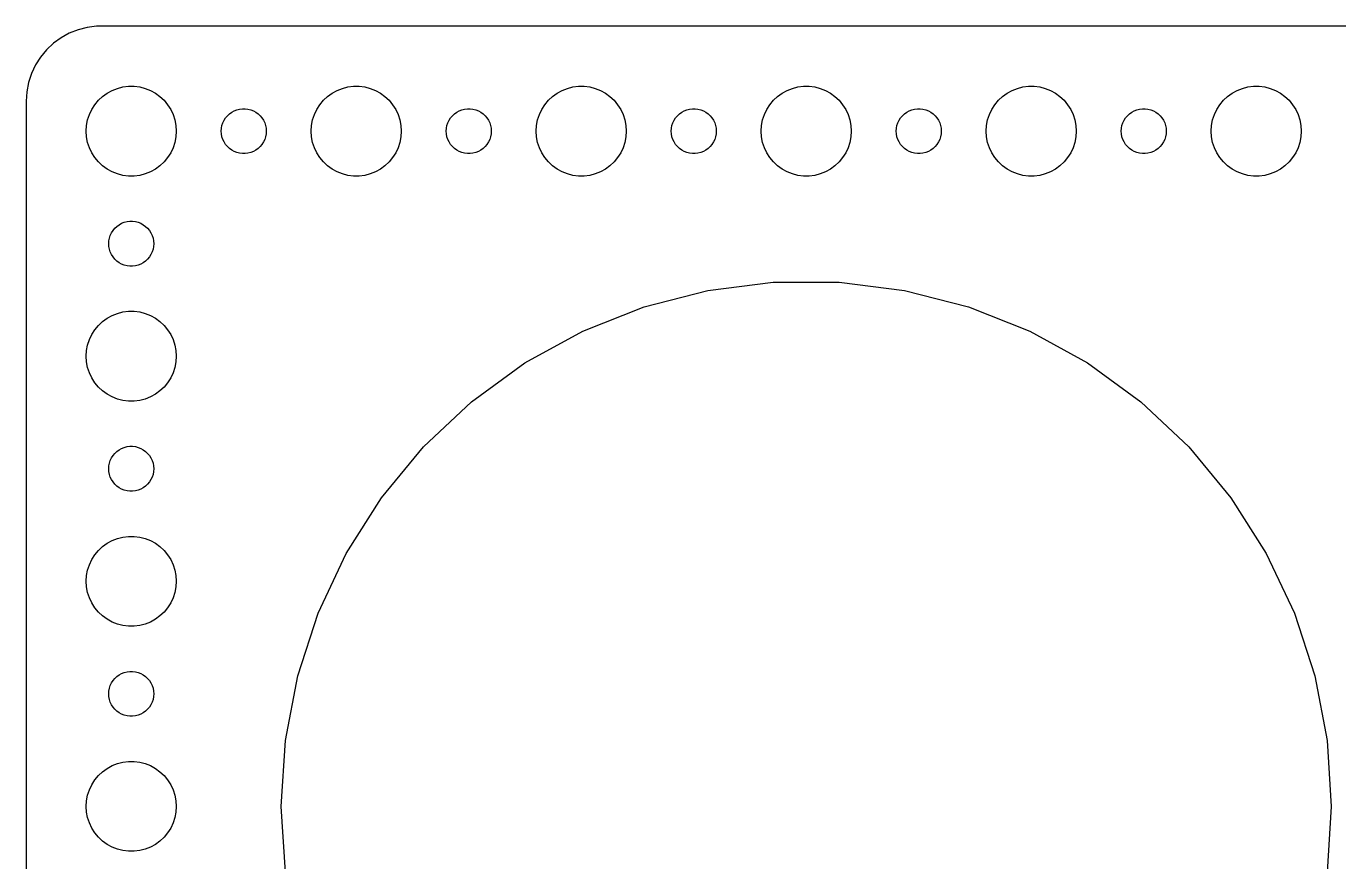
# Model space of a CAD drawing. Header units: metres. Extents: x -202 to 202, y 62 to 166.
# Drawn here: x -202 to -114.5, y 110.3 to 166 of the extents above; entities that cross this region are included whole.
import ezdxf

# ---------------------------------------------------------------- set-up
doc = ezdxf.new("R2010")
doc.units = ezdxf.units.M

msp = doc.modelspace()

# ---------------------------------------------------------------- linework, layer by layer
for p, q in [((-199.129, 165.524), (-199.679, 165.222)), ((-198.545, 165.755), (-199.129, 165.524)), ((-197.937, 165.911), (-198.545, 165.755)), ((-197.314, 165.99), (-197.937, 165.911)), ((197.314, 165.99), (-197.314, 165.99)), ((-200.187, 164.853), (-200.645, 164.423)), ((-199.679, 165.222), (-200.187, 164.853)), ((-201.045, 163.939), (-201.382, 163.409)), ((-200.645, 164.423), (-201.045, 163.939)), ((-201.649, 162.841), (-201.843, 162.243)), ((-201.382, 163.409), (-201.649, 162.841)), ((-201.843, 162.243), (-201.961, 161.627)), ((-195.927, 161.853), (-195.562, 161.947)), ((-195.562, 161.947), (-195.188, 161.994)), ((-195.188, 161.994), (-194.812, 161.994)), ((-194.812, 161.994), (-194.438, 161.947)), ((-194.438, 161.947), (-194.073, 161.853)), ((-180.927, 161.853), (-180.562, 161.947)), ((-180.562, 161.947), (-180.188, 161.994)), ((-180.188, 161.994), (-179.812, 161.994)), ((-179.812, 161.994), (-179.438, 161.947)), ((-179.438, 161.947), (-179.073, 161.853)), ((-165.927, 161.853), (-165.562, 161.947)), ((-165.562, 161.947), (-165.188, 161.994)), ((-165.188, 161.994), (-164.812, 161.994)), ((-164.812, 161.994), (-164.438, 161.947)), ((-164.438, 161.947), (-164.073, 161.853)), ((-150.927, 161.853), (-150.562, 161.947)), ((-150.562, 161.947), (-150.188, 161.994)), ((-150.188, 161.994), (-149.812, 161.994)), ((-149.812, 161.994), (-149.438, 161.947)), ((-149.438, 161.947), (-149.073, 161.853)), ((-135.927, 161.853), (-135.562, 161.947)), ((-135.562, 161.947), (-135.188, 161.994)), ((-135.188, 161.994), (-134.812, 161.994)), ((-134.812, 161.994), (-134.438, 161.947)), ((-134.438, 161.947), (-134.073, 161.853)), ((-120.927, 161.853), (-120.562, 161.947)), ((-120.562, 161.947), (-120.188, 161.994)), ((-120.188, 161.994), (-119.812, 161.994)), ((-119.812, 161.994), (-119.438, 161.947)), ((-119.438, 161.947), (-119.073, 161.853)), ((-201.961, 161.627), (-202, 161)), ((-202, 161), (-202, 67)), ((-197.427, 160.763), (-197.187, 161.054)), ((-197.187, 161.054), (-196.912, 161.312)), ((-196.912, 161.312), (-196.607, 161.533)), ((-196.607, 161.533), (-196.277, 161.714)), ((-196.277, 161.714), (-195.927, 161.853)), ((-194.073, 161.853), (-193.723, 161.714)), ((-193.723, 161.714), (-193.393, 161.533)), ((-193.393, 161.533), (-193.088, 161.312)), ((-193.088, 161.312), (-192.813, 161.054)), ((-192.813, 161.054), (-192.573, 160.763)), ((-182.427, 160.763), (-182.187, 161.054)), ((-182.187, 161.054), (-181.912, 161.312)), ((-181.912, 161.312), (-181.607, 161.533)), ((-181.607, 161.533), (-181.277, 161.714)), ((-181.277, 161.714), (-180.927, 161.853)), ((-179.073, 161.853), (-178.723, 161.714)), ((-178.723, 161.714), (-178.393, 161.533)), ((-178.393, 161.533), (-178.088, 161.312)), ((-178.088, 161.312), (-177.813, 161.054)), ((-177.813, 161.054), (-177.573, 160.763)), ((-167.427, 160.763), (-167.187, 161.054)), ((-167.187, 161.054), (-166.912, 161.312)), ((-166.912, 161.312), (-166.607, 161.533)), ((-166.607, 161.533), (-166.277, 161.714)), ((-166.277, 161.714), (-165.927, 161.853)), ((-164.073, 161.853), (-163.723, 161.714)), ((-163.723, 161.714), (-163.393, 161.533)), ((-163.393, 161.533), (-163.088, 161.312)), ((-163.088, 161.312), (-162.813, 161.054)), ((-162.813, 161.054), (-162.573, 160.763)), ((-152.427, 160.763), (-152.187, 161.054)), ((-152.187, 161.054), (-151.912, 161.312)), ((-151.912, 161.312), (-151.607, 161.533)), ((-151.607, 161.533), (-151.277, 161.714)), ((-151.277, 161.714), (-150.927, 161.853)), ((-149.073, 161.853), (-148.723, 161.714)), ((-148.723, 161.714), (-148.393, 161.533)), ((-148.393, 161.533), (-148.088, 161.312)), ((-148.088, 161.312), (-147.813, 161.054)), ((-147.813, 161.054), (-147.573, 160.763)), ((-137.427, 160.763), (-137.187, 161.054)), ((-137.187, 161.054), (-136.912, 161.312)), ((-136.912, 161.312), (-136.607, 161.533)), ((-136.607, 161.533), (-136.277, 161.714)), ((-136.277, 161.714), (-135.927, 161.853)), ((-134.073, 161.853), (-133.723, 161.714)), ((-133.723, 161.714), (-133.393, 161.533)), ((-133.393, 161.533), (-133.088, 161.312)), ((-133.088, 161.312), (-132.813, 161.054)), ((-132.813, 161.054), (-132.573, 160.763)), ((-122.427, 160.763), (-122.187, 161.054)), ((-122.187, 161.054), (-121.912, 161.312)), ((-121.912, 161.312), (-121.607, 161.533)), ((-121.607, 161.533), (-121.277, 161.714)), ((-121.277, 161.714), (-120.927, 161.853)), ((-119.073, 161.853), (-118.723, 161.714)), ((-118.723, 161.714), (-118.393, 161.533)), ((-118.393, 161.533), (-118.088, 161.312)), ((-118.088, 161.312), (-117.813, 161.054)), ((-117.813, 161.054), (-117.573, 160.763)), ((-197.789, 160.104), (-197.629, 160.445)), ((-197.629, 160.445), (-197.427, 160.763)), ((-192.573, 160.763), (-192.371, 160.445)), ((-192.371, 160.445), (-192.211, 160.104)), ((-188.593, 160.027), (-188.456, 160.156)), ((-188.456, 160.156), (-188.304, 160.266)), ((-188.304, 160.266), (-188.139, 160.357)), ((-188.139, 160.357), (-187.964, 160.427)), ((-187.964, 160.427), (-187.781, 160.473)), ((-187.781, 160.473), (-187.594, 160.497)), ((-187.594, 160.497), (-187.406, 160.497)), ((-187.406, 160.497), (-187.219, 160.473)), ((-187.219, 160.473), (-187.036, 160.427)), ((-187.036, 160.427), (-186.861, 160.357)), ((-186.861, 160.357), (-186.696, 160.266)), ((-186.696, 160.266), (-186.544, 160.156)), ((-186.544, 160.156), (-186.407, 160.027)), ((-182.789, 160.104), (-182.629, 160.445)), ((-182.629, 160.445), (-182.427, 160.763)), ((-177.573, 160.763), (-177.371, 160.445)), ((-177.371, 160.445), (-177.211, 160.104)), ((-173.593, 160.027), (-173.456, 160.156)), ((-173.456, 160.156), (-173.304, 160.266)), ((-173.304, 160.266), (-173.139, 160.357)), ((-173.139, 160.357), (-172.964, 160.427)), ((-172.964, 160.427), (-172.781, 160.473)), ((-172.781, 160.473), (-172.594, 160.497)), ((-172.594, 160.497), (-172.406, 160.497)), ((-172.406, 160.497), (-172.219, 160.473)), ((-172.219, 160.473), (-172.036, 160.427)), ((-172.036, 160.427), (-171.861, 160.357)), ((-171.861, 160.357), (-171.696, 160.266)), ((-171.696, 160.266), (-171.544, 160.156)), ((-171.544, 160.156), (-171.407, 160.027)), ((-167.789, 160.104), (-167.629, 160.445)), ((-167.629, 160.445), (-167.427, 160.763)), ((-162.573, 160.763), (-162.371, 160.445)), ((-162.371, 160.445), (-162.211, 160.104)), ((-158.593, 160.027), (-158.456, 160.156)), ((-158.456, 160.156), (-158.304, 160.266)), ((-158.304, 160.266), (-158.139, 160.357)), ((-158.139, 160.357), (-157.964, 160.427)), ((-157.964, 160.427), (-157.781, 160.473)), ((-157.781, 160.473), (-157.594, 160.497)), ((-157.594, 160.497), (-157.406, 160.497)), ((-157.406, 160.497), (-157.219, 160.473)), ((-157.219, 160.473), (-157.036, 160.427)), ((-157.036, 160.427), (-156.861, 160.357)), ((-156.861, 160.357), (-156.696, 160.266)), ((-156.696, 160.266), (-156.544, 160.156)), ((-156.544, 160.156), (-156.407, 160.027)), ((-152.789, 160.104), (-152.629, 160.445)), ((-152.629, 160.445), (-152.427, 160.763)), ((-147.573, 160.763), (-147.371, 160.445)), ((-147.371, 160.445), (-147.211, 160.104)), ((-143.593, 160.027), (-143.456, 160.156)), ((-143.456, 160.156), (-143.304, 160.266)), ((-143.304, 160.266), (-143.139, 160.357)), ((-143.139, 160.357), (-142.964, 160.427)), ((-142.964, 160.427), (-142.781, 160.473)), ((-142.781, 160.473), (-142.594, 160.497)), ((-142.594, 160.497), (-142.406, 160.497)), ((-142.406, 160.497), (-142.219, 160.473)), ((-142.219, 160.473), (-142.036, 160.427)), ((-142.036, 160.427), (-141.861, 160.357)), ((-141.861, 160.357), (-141.696, 160.266)), ((-141.696, 160.266), (-141.544, 160.156)), ((-141.544, 160.156), (-141.407, 160.027)), ((-137.789, 160.104), (-137.629, 160.445)), ((-137.629, 160.445), (-137.427, 160.763)), ((-132.573, 160.763), (-132.371, 160.445)), ((-132.371, 160.445), (-132.211, 160.104)), ((-128.593, 160.027), (-128.456, 160.156)), ((-128.456, 160.156), (-128.304, 160.266)), ((-128.304, 160.266), (-128.139, 160.357)), ((-128.139, 160.357), (-127.964, 160.427)), ((-127.964, 160.427), (-127.781, 160.473)), ((-127.781, 160.473), (-127.594, 160.497)), ((-127.594, 160.497), (-127.406, 160.497)), ((-127.406, 160.497), (-127.219, 160.473)), ((-127.219, 160.473), (-127.036, 160.427)), ((-127.036, 160.427), (-126.861, 160.357)), ((-126.861, 160.357), (-126.696, 160.266)), ((-126.696, 160.266), (-126.544, 160.156)), ((-126.544, 160.156), (-126.407, 160.027)), ((-122.789, 160.104), (-122.629, 160.445)), ((-122.629, 160.445), (-122.427, 160.763)), ((-117.573, 160.763), (-117.371, 160.445)), ((-117.371, 160.445), (-117.211, 160.104)), ((-198, 159), (-197.976, 159.376)), ((-197.976, 159.376), (-197.906, 159.746)), ((-197.906, 159.746), (-197.789, 160.104)), ((-192.211, 160.104), (-192.094, 159.746)), ((-192.094, 159.746), (-192.024, 159.376)), ((-192.024, 159.376), (-192, 159)), ((-188.988, 159.188), (-188.953, 159.373)), ((-188.953, 159.373), (-188.895, 159.552)), ((-188.895, 159.552), (-188.814, 159.723)), ((-188.814, 159.723), (-188.714, 159.882)), ((-188.714, 159.882), (-188.593, 160.027)), ((-186.407, 160.027), (-186.286, 159.882)), ((-186.286, 159.882), (-186.186, 159.723)), ((-186.186, 159.723), (-186.105, 159.552)), ((-186.105, 159.552), (-186.047, 159.373)), ((-186.047, 159.373), (-186.012, 159.188)), ((-183, 159), (-182.976, 159.376)), ((-182.976, 159.376), (-182.906, 159.746)), ((-182.906, 159.746), (-182.789, 160.104)), ((-177.211, 160.104), (-177.094, 159.746)), ((-177.094, 159.746), (-177.024, 159.376)), ((-177.024, 159.376), (-177, 159)), ((-173.988, 159.188), (-173.953, 159.373)), ((-173.953, 159.373), (-173.895, 159.552)), ((-173.895, 159.552), (-173.814, 159.723)), ((-173.814, 159.723), (-173.714, 159.882)), ((-173.714, 159.882), (-173.593, 160.027)), ((-171.407, 160.027), (-171.286, 159.882)), ((-171.286, 159.882), (-171.186, 159.723)), ((-171.186, 159.723), (-171.105, 159.552)), ((-171.105, 159.552), (-171.047, 159.373)), ((-171.047, 159.373), (-171.012, 159.188)), ((-168, 159), (-167.976, 159.376)), ((-167.976, 159.376), (-167.906, 159.746)), ((-167.906, 159.746), (-167.789, 160.104)), ((-162.211, 160.104), (-162.094, 159.746)), ((-162.094, 159.746), (-162.024, 159.376)), ((-162.024, 159.376), (-162, 159)), ((-158.988, 159.188), (-158.953, 159.373)), ((-158.953, 159.373), (-158.895, 159.552)), ((-158.895, 159.552), (-158.814, 159.723)), ((-158.814, 159.723), (-158.714, 159.882)), ((-158.714, 159.882), (-158.593, 160.027)), ((-156.407, 160.027), (-156.286, 159.882)), ((-156.286, 159.882), (-156.186, 159.723)), ((-156.186, 159.723), (-156.105, 159.552)), ((-156.105, 159.552), (-156.047, 159.373)), ((-156.047, 159.373), (-156.012, 159.188)), ((-153, 159), (-152.976, 159.376)), ((-152.976, 159.376), (-152.906, 159.746)), ((-152.906, 159.746), (-152.789, 160.104)), ((-147.211, 160.104), (-147.094, 159.746)), ((-147.094, 159.746), (-147.024, 159.376)), ((-147.024, 159.376), (-147, 159)), ((-143.988, 159.188), (-143.953, 159.373)), ((-143.953, 159.373), (-143.895, 159.552)), ((-143.895, 159.552), (-143.814, 159.723)), ((-143.814, 159.723), (-143.714, 159.882)), ((-143.714, 159.882), (-143.593, 160.027)), ((-141.407, 160.027), (-141.286, 159.882)), ((-141.286, 159.882), (-141.186, 159.723)), ((-141.186, 159.723), (-141.105, 159.552)), ((-141.105, 159.552), (-141.047, 159.373)), ((-141.047, 159.373), (-141.012, 159.188)), ((-138, 159), (-137.976, 159.376)), ((-137.976, 159.376), (-137.906, 159.746)), ((-137.906, 159.746), (-137.789, 160.104)), ((-132.211, 160.104), (-132.094, 159.746)), ((-132.094, 159.746), (-132.024, 159.376)), ((-132.024, 159.376), (-132, 159)), ((-128.988, 159.188), (-128.953, 159.373)), ((-128.953, 159.373), (-128.895, 159.552)), ((-128.895, 159.552), (-128.814, 159.723)), ((-128.814, 159.723), (-128.714, 159.882)), ((-128.714, 159.882), (-128.593, 160.027)), ((-126.407, 160.027), (-126.286, 159.882)), ((-126.286, 159.882), (-126.186, 159.723)), ((-126.186, 159.723), (-126.105, 159.552)), ((-126.105, 159.552), (-126.047, 159.373)), ((-126.047, 159.373), (-126.012, 159.188)), ((-123, 159), (-122.976, 159.376)), ((-122.976, 159.376), (-122.906, 159.746)), ((-122.906, 159.746), (-122.789, 160.104)), ((-117.211, 160.104), (-117.094, 159.746)), ((-117.094, 159.746), (-117.024, 159.376)), ((-117.024, 159.376), (-117, 159)), ((-197.976, 158.624), (-198, 159)), ((-197.906, 158.254), (-197.976, 158.624)), ((-192.024, 158.624), (-192.094, 158.254)), ((-192, 159), (-192.024, 158.624)), ((-189, 159), (-188.988, 159.188)), ((-188.988, 158.812), (-189, 159)), ((-188.953, 158.627), (-188.988, 158.812)), ((-188.895, 158.448), (-188.953, 158.627)), ((-188.814, 158.277), (-188.895, 158.448)), ((-186.105, 158.448), (-186.186, 158.277)), ((-186.047, 158.627), (-186.105, 158.448)), ((-186.012, 158.812), (-186.047, 158.627)), ((-186.012, 159.188), (-186, 159)), ((-186, 159), (-186.012, 158.812)), ((-182.976, 158.624), (-183, 159)), ((-182.906, 158.254), (-182.976, 158.624)), ((-177.024, 158.624), (-177.094, 158.254)), ((-177, 159), (-177.024, 158.624)), ((-174, 159), (-173.988, 159.188)), ((-173.988, 158.812), (-174, 159)), ((-173.953, 158.627), (-173.988, 158.812)), ((-173.895, 158.448), (-173.953, 158.627)), ((-173.814, 158.277), (-173.895, 158.448)), ((-171.105, 158.448), (-171.186, 158.277)), ((-171.047, 158.627), (-171.105, 158.448)), ((-171.012, 158.812), (-171.047, 158.627)), ((-171.012, 159.188), (-171, 159)), ((-171, 159), (-171.012, 158.812)), ((-167.976, 158.624), (-168, 159)), ((-167.906, 158.254), (-167.976, 158.624)), ((-162.024, 158.624), (-162.094, 158.254)), ((-162, 159), (-162.024, 158.624)), ((-159, 159), (-158.988, 159.188)), ((-158.988, 158.812), (-159, 159)), ((-158.953, 158.627), (-158.988, 158.812)), ((-158.895, 158.448), (-158.953, 158.627)), ((-158.814, 158.277), (-158.895, 158.448)), ((-156.105, 158.448), (-156.186, 158.277)), ((-156.047, 158.627), (-156.105, 158.448)), ((-156.012, 158.812), (-156.047, 158.627)), ((-156.012, 159.188), (-156, 159)), ((-156, 159), (-156.012, 158.812)), ((-152.976, 158.624), (-153, 159)), ((-152.906, 158.254), (-152.976, 158.624)), ((-147.024, 158.624), (-147.094, 158.254)), ((-147, 159), (-147.024, 158.624)), ((-144, 159), (-143.988, 159.188)), ((-143.988, 158.812), (-144, 159)), ((-143.953, 158.627), (-143.988, 158.812)), ((-143.895, 158.448), (-143.953, 158.627)), ((-143.814, 158.277), (-143.895, 158.448)), ((-141.105, 158.448), (-141.186, 158.277)), ((-141.047, 158.627), (-141.105, 158.448)), ((-141.012, 158.812), (-141.047, 158.627)), ((-141.012, 159.188), (-141, 159)), ((-141, 159), (-141.012, 158.812)), ((-137.976, 158.624), (-138, 159)), ((-137.906, 158.254), (-137.976, 158.624)), ((-132.024, 158.624), (-132.094, 158.254)), ((-132, 159), (-132.024, 158.624)), ((-129, 159), (-128.988, 159.188)), ((-128.988, 158.812), (-129, 159)), ((-128.953, 158.627), (-128.988, 158.812)), ((-128.895, 158.448), (-128.953, 158.627)), ((-128.814, 158.277), (-128.895, 158.448)), ((-126.105, 158.448), (-126.186, 158.277)), ((-126.047, 158.627), (-126.105, 158.448)), ((-126.012, 158.812), (-126.047, 158.627)), ((-126.012, 159.188), (-126, 159)), ((-126, 159), (-126.012, 158.812)), ((-122.976, 158.624), (-123, 159)), ((-122.906, 158.254), (-122.976, 158.624)), ((-117.024, 158.624), (-117.094, 158.254)), ((-117, 159), (-117.024, 158.624)), ((-197.789, 157.896), (-197.906, 158.254)), ((-197.629, 157.555), (-197.789, 157.896)), ((-197.427, 157.237), (-197.629, 157.555)), ((-192.371, 157.555), (-192.573, 157.237)), ((-192.211, 157.896), (-192.371, 157.555)), ((-192.094, 158.254), (-192.211, 157.896)), ((-188.714, 158.118), (-188.814, 158.277)), ((-188.593, 157.973), (-188.714, 158.118)), ((-188.456, 157.844), (-188.593, 157.973)), ((-188.304, 157.734), (-188.456, 157.844)), ((-188.139, 157.643), (-188.304, 157.734)), ((-187.964, 157.573), (-188.139, 157.643)), ((-187.781, 157.527), (-187.964, 157.573)), ((-187.594, 157.503), (-187.781, 157.527)), ((-187.406, 157.503), (-187.594, 157.503)), ((-187.219, 157.527), (-187.406, 157.503)), ((-187.036, 157.573), (-187.219, 157.527)), ((-186.861, 157.643), (-187.036, 157.573)), ((-186.696, 157.734), (-186.861, 157.643)), ((-186.544, 157.844), (-186.696, 157.734)), ((-186.407, 157.973), (-186.544, 157.844)), ((-186.286, 158.118), (-186.407, 157.973)), ((-186.186, 158.277), (-186.286, 158.118)), ((-182.789, 157.896), (-182.906, 158.254)), ((-182.629, 157.555), (-182.789, 157.896)), ((-182.427, 157.237), (-182.629, 157.555)), ((-177.371, 157.555), (-177.573, 157.237)), ((-177.211, 157.896), (-177.371, 157.555)), ((-177.094, 158.254), (-177.211, 157.896)), ((-173.714, 158.118), (-173.814, 158.277)), ((-173.593, 157.973), (-173.714, 158.118)), ((-173.456, 157.844), (-173.593, 157.973)), ((-173.304, 157.734), (-173.456, 157.844)), ((-173.139, 157.643), (-173.304, 157.734)), ((-172.964, 157.573), (-173.139, 157.643)), ((-172.781, 157.527), (-172.964, 157.573)), ((-172.594, 157.503), (-172.781, 157.527)), ((-172.406, 157.503), (-172.594, 157.503)), ((-172.219, 157.527), (-172.406, 157.503)), ((-172.036, 157.573), (-172.219, 157.527)), ((-171.861, 157.643), (-172.036, 157.573)), ((-171.696, 157.734), (-171.861, 157.643)), ((-171.544, 157.844), (-171.696, 157.734)), ((-171.407, 157.973), (-171.544, 157.844)), ((-171.286, 158.118), (-171.407, 157.973)), ((-171.186, 158.277), (-171.286, 158.118)), ((-167.789, 157.896), (-167.906, 158.254)), ((-167.629, 157.555), (-167.789, 157.896)), ((-167.427, 157.237), (-167.629, 157.555)), ((-162.371, 157.555), (-162.573, 157.237)), ((-162.211, 157.896), (-162.371, 157.555)), ((-162.094, 158.254), (-162.211, 157.896)), ((-158.714, 158.118), (-158.814, 158.277)), ((-158.593, 157.973), (-158.714, 158.118)), ((-158.456, 157.844), (-158.593, 157.973)), ((-158.304, 157.734), (-158.456, 157.844)), ((-158.139, 157.643), (-158.304, 157.734)), ((-157.964, 157.573), (-158.139, 157.643)), ((-157.781, 157.527), (-157.964, 157.573)), ((-157.594, 157.503), (-157.781, 157.527)), ((-157.406, 157.503), (-157.594, 157.503)), ((-157.219, 157.527), (-157.406, 157.503)), ((-157.036, 157.573), (-157.219, 157.527)), ((-156.861, 157.643), (-157.036, 157.573)), ((-156.696, 157.734), (-156.861, 157.643)), ((-156.544, 157.844), (-156.696, 157.734)), ((-156.407, 157.973), (-156.544, 157.844)), ((-156.286, 158.118), (-156.407, 157.973)), ((-156.186, 158.277), (-156.286, 158.118)), ((-152.789, 157.896), (-152.906, 158.254)), ((-152.629, 157.555), (-152.789, 157.896)), ((-152.427, 157.237), (-152.629, 157.555)), ((-147.371, 157.555), (-147.573, 157.237)), ((-147.211, 157.896), (-147.371, 157.555)), ((-147.094, 158.254), (-147.211, 157.896)), ((-143.714, 158.118), (-143.814, 158.277)), ((-143.593, 157.973), (-143.714, 158.118)), ((-143.456, 157.844), (-143.593, 157.973)), ((-143.304, 157.734), (-143.456, 157.844)), ((-143.139, 157.643), (-143.304, 157.734)), ((-142.964, 157.573), (-143.139, 157.643)), ((-142.781, 157.527), (-142.964, 157.573)), ((-142.594, 157.503), (-142.781, 157.527)), ((-142.406, 157.503), (-142.594, 157.503)), ((-142.219, 157.527), (-142.406, 157.503)), ((-142.036, 157.573), (-142.219, 157.527)), ((-141.861, 157.643), (-142.036, 157.573)), ((-141.696, 157.734), (-141.861, 157.643)), ((-141.544, 157.844), (-141.696, 157.734)), ((-141.407, 157.973), (-141.544, 157.844)), ((-141.286, 158.118), (-141.407, 157.973)), ((-141.186, 158.277), (-141.286, 158.118)), ((-137.789, 157.896), (-137.906, 158.254)), ((-137.629, 157.555), (-137.789, 157.896)), ((-137.427, 157.237), (-137.629, 157.555)), ((-132.371, 157.555), (-132.573, 157.237)), ((-132.211, 157.896), (-132.371, 157.555)), ((-132.094, 158.254), (-132.211, 157.896)), ((-128.714, 158.118), (-128.814, 158.277)), ((-128.593, 157.973), (-128.714, 158.118)), ((-128.456, 157.844), (-128.593, 157.973)), ((-128.304, 157.734), (-128.456, 157.844)), ((-128.139, 157.643), (-128.304, 157.734)), ((-127.964, 157.573), (-128.139, 157.643)), ((-127.781, 157.527), (-127.964, 157.573)), ((-127.594, 157.503), (-127.781, 157.527)), ((-127.406, 157.503), (-127.594, 157.503)), ((-127.219, 157.527), (-127.406, 157.503)), ((-127.036, 157.573), (-127.219, 157.527)), ((-126.861, 157.643), (-127.036, 157.573)), ((-126.696, 157.734), (-126.861, 157.643)), ((-126.544, 157.844), (-126.696, 157.734)), ((-126.407, 157.973), (-126.544, 157.844)), ((-126.286, 158.118), (-126.407, 157.973)), ((-126.186, 158.277), (-126.286, 158.118)), ((-122.789, 157.896), (-122.906, 158.254)), ((-122.629, 157.555), (-122.789, 157.896)), ((-122.427, 157.237), (-122.629, 157.555)), ((-117.371, 157.555), (-117.573, 157.237)), ((-117.211, 157.896), (-117.371, 157.555)), ((-117.094, 158.254), (-117.211, 157.896)), ((-197.187, 156.946), (-197.427, 157.237)), ((-196.912, 156.688), (-197.187, 156.946)), ((-196.607, 156.467), (-196.912, 156.688)), ((-193.088, 156.688), (-193.393, 156.467)), ((-192.813, 156.946), (-193.088, 156.688)), ((-192.573, 157.237), (-192.813, 156.946)), ((-182.187, 156.946), (-182.427, 157.237)), ((-181.912, 156.688), (-182.187, 156.946)), ((-181.607, 156.467), (-181.912, 156.688)), ((-178.088, 156.688), (-178.393, 156.467)), ((-177.813, 156.946), (-178.088, 156.688)), ((-177.573, 157.237), (-177.813, 156.946)), ((-167.187, 156.946), (-167.427, 157.237)), ((-166.912, 156.688), (-167.187, 156.946)), ((-166.607, 156.467), (-166.912, 156.688)), ((-163.088, 156.688), (-163.393, 156.467)), ((-162.813, 156.946), (-163.088, 156.688)), ((-162.573, 157.237), (-162.813, 156.946)), ((-152.187, 156.946), (-152.427, 157.237)), ((-151.912, 156.688), (-152.187, 156.946)), ((-151.607, 156.467), (-151.912, 156.688)), ((-148.088, 156.688), (-148.393, 156.467)), ((-147.813, 156.946), (-148.088, 156.688)), ((-147.573, 157.237), (-147.813, 156.946)), ((-137.187, 156.946), (-137.427, 157.237)), ((-136.912, 156.688), (-137.187, 156.946)), ((-136.607, 156.467), (-136.912, 156.688)), ((-133.088, 156.688), (-133.393, 156.467)), ((-132.813, 156.946), (-133.088, 156.688)), ((-132.573, 157.237), (-132.813, 156.946)), ((-122.187, 156.946), (-122.427, 157.237)), ((-121.912, 156.688), (-122.187, 156.946)), ((-121.607, 156.467), (-121.912, 156.688)), ((-118.088, 156.688), (-118.393, 156.467)), ((-117.813, 156.946), (-118.088, 156.688)), ((-117.573, 157.237), (-117.813, 156.946)), ((-196.277, 156.286), (-196.607, 156.467)), ((-195.927, 156.147), (-196.277, 156.286)), ((-195.562, 156.053), (-195.927, 156.147)), ((-195.188, 156.006), (-195.562, 156.053)), ((-194.812, 156.006), (-195.188, 156.006)), ((-194.438, 156.053), (-194.812, 156.006)), ((-194.073, 156.147), (-194.438, 156.053)), ((-193.723, 156.286), (-194.073, 156.147)), ((-193.393, 156.467), (-193.723, 156.286)), ((-181.277, 156.286), (-181.607, 156.467)), ((-180.927, 156.147), (-181.277, 156.286)), ((-180.562, 156.053), (-180.927, 156.147)), ((-180.188, 156.006), (-180.562, 156.053)), ((-179.812, 156.006), (-180.188, 156.006)), ((-179.438, 156.053), (-179.812, 156.006)), ((-179.073, 156.147), (-179.438, 156.053)), ((-178.723, 156.286), (-179.073, 156.147)), ((-178.393, 156.467), (-178.723, 156.286)), ((-166.277, 156.286), (-166.607, 156.467)), ((-165.927, 156.147), (-166.277, 156.286)), ((-165.562, 156.053), (-165.927, 156.147)), ((-165.188, 156.006), (-165.562, 156.053)), ((-164.812, 156.006), (-165.188, 156.006)), ((-164.438, 156.053), (-164.812, 156.006)), ((-164.073, 156.147), (-164.438, 156.053)), ((-163.723, 156.286), (-164.073, 156.147)), ((-163.393, 156.467), (-163.723, 156.286)), ((-151.277, 156.286), (-151.607, 156.467)), ((-150.927, 156.147), (-151.277, 156.286)), ((-150.562, 156.053), (-150.927, 156.147)), ((-150.188, 156.006), (-150.562, 156.053)), ((-149.812, 156.006), (-150.188, 156.006)), ((-149.438, 156.053), (-149.812, 156.006)), ((-149.073, 156.147), (-149.438, 156.053)), ((-148.723, 156.286), (-149.073, 156.147)), ((-148.393, 156.467), (-148.723, 156.286)), ((-136.277, 156.286), (-136.607, 156.467)), ((-135.927, 156.147), (-136.277, 156.286)), ((-135.562, 156.053), (-135.927, 156.147)), ((-135.188, 156.006), (-135.562, 156.053)), ((-134.812, 156.006), (-135.188, 156.006)), ((-134.438, 156.053), (-134.812, 156.006)), ((-134.073, 156.147), (-134.438, 156.053)), ((-133.723, 156.286), (-134.073, 156.147)), ((-133.393, 156.467), (-133.723, 156.286)), ((-121.277, 156.286), (-121.607, 156.467)), ((-120.927, 156.147), (-121.277, 156.286)), ((-120.562, 156.053), (-120.927, 156.147)), ((-120.188, 156.006), (-120.562, 156.053)), ((-119.812, 156.006), (-120.188, 156.006)), ((-119.438, 156.053), (-119.812, 156.006)), ((-119.073, 156.147), (-119.438, 156.053)), ((-118.723, 156.286), (-119.073, 156.147)), ((-118.393, 156.467), (-118.723, 156.286)), ((-196.314, 152.223), (-196.214, 152.382)), ((-196.214, 152.382), (-196.093, 152.527)), ((-196.093, 152.527), (-195.956, 152.656)), ((-195.956, 152.656), (-195.804, 152.766)), ((-195.804, 152.766), (-195.639, 152.857)), ((-195.639, 152.857), (-195.464, 152.927)), ((-195.464, 152.927), (-195.281, 152.973)), ((-195.281, 152.973), (-195.094, 152.997)), ((-195.094, 152.997), (-194.906, 152.997)), ((-194.906, 152.997), (-194.719, 152.973)), ((-194.719, 152.973), (-194.536, 152.927)), ((-194.536, 152.927), (-194.361, 152.857)), ((-194.361, 152.857), (-194.196, 152.766)), ((-194.196, 152.766), (-194.044, 152.656)), ((-194.044, 152.656), (-193.907, 152.527)), ((-193.907, 152.527), (-193.786, 152.382)), ((-193.786, 152.382), (-193.686, 152.223)), ((-196.5, 151.5), (-196.488, 151.688)), ((-196.488, 151.312), (-196.5, 151.5)), ((-196.488, 151.688), (-196.453, 151.873)), ((-196.453, 151.873), (-196.395, 152.052)), ((-196.395, 152.052), (-196.314, 152.223)), ((-193.686, 152.223), (-193.605, 152.052)), ((-193.605, 152.052), (-193.547, 151.873)), ((-193.547, 151.873), (-193.512, 151.688)), ((-193.512, 151.688), (-193.5, 151.5)), ((-193.5, 151.5), (-193.512, 151.312)), ((-196.453, 151.127), (-196.488, 151.312)), ((-196.395, 150.948), (-196.453, 151.127)), ((-196.314, 150.777), (-196.395, 150.948)), ((-196.214, 150.618), (-196.314, 150.777)), ((-196.093, 150.473), (-196.214, 150.618)), ((-193.786, 150.618), (-193.907, 150.473)), ((-193.686, 150.777), (-193.786, 150.618)), ((-193.605, 150.948), (-193.686, 150.777)), ((-193.547, 151.127), (-193.605, 150.948)), ((-193.512, 151.312), (-193.547, 151.127)), ((-195.956, 150.344), (-196.093, 150.473)), ((-195.804, 150.234), (-195.956, 150.344)), ((-195.639, 150.143), (-195.804, 150.234)), ((-195.464, 150.073), (-195.639, 150.143)), ((-195.281, 150.027), (-195.464, 150.073)), ((-195.094, 150.003), (-195.281, 150.027)), ((-194.906, 150.003), (-195.094, 150.003)), ((-194.719, 150.027), (-194.906, 150.003)), ((-194.536, 150.073), (-194.719, 150.027)), ((-194.361, 150.143), (-194.536, 150.073)), ((-194.196, 150.234), (-194.361, 150.143)), ((-194.044, 150.344), (-194.196, 150.234)), ((-193.907, 150.473), (-194.044, 150.344)), ((-156.558, 148.38), (-152.198, 148.931)), ((-152.198, 148.931), (-147.802, 148.931)), ((-147.802, 148.931), (-143.442, 148.38)), ((-160.816, 147.287), (-156.558, 148.38)), ((-143.442, 148.38), (-139.184, 147.287)), ((-164.902, 145.669), (-160.816, 147.287)), ((-139.184, 147.287), (-135.098, 145.669)), ((-197.187, 146.054), (-196.912, 146.312)), ((-196.912, 146.312), (-196.607, 146.533)), ((-196.607, 146.533), (-196.277, 146.714)), ((-196.277, 146.714), (-195.927, 146.853)), ((-195.927, 146.853), (-195.562, 146.947)), ((-195.562, 146.947), (-195.188, 146.994)), ((-195.188, 146.994), (-194.812, 146.994)), ((-194.812, 146.994), (-194.438, 146.947)), ((-194.438, 146.947), (-194.073, 146.853)), ((-194.073, 146.853), (-193.723, 146.714)), ((-193.723, 146.714), (-193.393, 146.533)), ((-193.393, 146.533), (-193.088, 146.312)), ((-193.088, 146.312), (-192.813, 146.054)), ((-197.789, 145.104), (-197.629, 145.445)), ((-197.629, 145.445), (-197.427, 145.763)), ((-197.427, 145.763), (-197.187, 146.054)), ((-192.813, 146.054), (-192.573, 145.763)), ((-192.573, 145.763), (-192.371, 145.445)), ((-192.371, 145.445), (-192.211, 145.104)), ((-168.754, 143.551), (-164.902, 145.669)), ((-135.098, 145.669), (-131.246, 143.551)), ((-198, 144), (-197.976, 144.376)), ((-197.976, 144.376), (-197.906, 144.746)), ((-197.906, 144.746), (-197.789, 145.104)), ((-192.211, 145.104), (-192.094, 144.746)), ((-192.094, 144.746), (-192.024, 144.376)), ((-192.024, 144.376), (-192, 144)), ((-197.976, 143.624), (-198, 144)), ((-197.906, 143.254), (-197.976, 143.624)), ((-192.024, 143.624), (-192.094, 143.254)), ((-192, 144), (-192.024, 143.624)), ((-172.31, 140.968), (-168.754, 143.551)), ((-131.246, 143.551), (-127.69, 140.968)), ((-197.789, 142.896), (-197.906, 143.254)), ((-197.629, 142.555), (-197.789, 142.896)), ((-192.211, 142.896), (-192.371, 142.555)), ((-192.094, 143.254), (-192.211, 142.896)), ((-197.427, 142.237), (-197.629, 142.555)), ((-197.187, 141.946), (-197.427, 142.237)), ((-196.912, 141.688), (-197.187, 141.946)), ((-192.813, 141.946), (-193.088, 141.688)), ((-192.573, 142.237), (-192.813, 141.946)), ((-192.371, 142.555), (-192.573, 142.237)), ((-196.607, 141.467), (-196.912, 141.688)), ((-196.277, 141.286), (-196.607, 141.467)), ((-195.927, 141.147), (-196.277, 141.286)), ((-195.562, 141.053), (-195.927, 141.147)), ((-195.188, 141.006), (-195.562, 141.053)), ((-194.812, 141.006), (-195.188, 141.006)), ((-194.438, 141.053), (-194.812, 141.006)), ((-194.073, 141.147), (-194.438, 141.053)), ((-193.723, 141.286), (-194.073, 141.147)), ((-193.393, 141.467), (-193.723, 141.286)), ((-193.088, 141.688), (-193.393, 141.467)), ((-175.514, 137.959), (-172.31, 140.968)), ((-127.69, 140.968), (-124.486, 137.959)), ((-196.314, 137.223), (-196.214, 137.382)), ((-196.214, 137.382), (-196.093, 137.527)), ((-196.093, 137.527), (-195.956, 137.656)), ((-195.956, 137.656), (-195.804, 137.766)), ((-195.804, 137.766), (-195.639, 137.857)), ((-195.639, 137.857), (-195.464, 137.927)), ((-195.464, 137.927), (-195.281, 137.973)), ((-195.281, 137.973), (-195.094, 137.997)), ((-195.094, 137.997), (-194.906, 137.997)), ((-194.906, 137.997), (-194.719, 137.973)), ((-194.719, 137.973), (-194.536, 137.927)), ((-194.536, 137.927), (-194.361, 137.857)), ((-194.361, 137.857), (-194.196, 137.766)), ((-194.196, 137.766), (-194.044, 137.656)), ((-194.044, 137.656), (-193.907, 137.527)), ((-193.907, 137.527), (-193.786, 137.382)), ((-193.786, 137.382), (-193.686, 137.223)), ((-178.316, 134.572), (-175.514, 137.959)), ((-124.486, 137.959), (-121.684, 134.572)), ((-196.5, 136.5), (-196.488, 136.688)), ((-196.488, 136.312), (-196.5, 136.5)), ((-196.488, 136.688), (-196.453, 136.873)), ((-196.453, 136.873), (-196.395, 137.052)), ((-196.395, 137.052), (-196.314, 137.223)), ((-193.686, 137.223), (-193.605, 137.052)), ((-193.605, 137.052), (-193.547, 136.873)), ((-193.547, 136.873), (-193.512, 136.688)), ((-193.512, 136.688), (-193.5, 136.5)), ((-193.5, 136.5), (-193.512, 136.312)), ((-196.453, 136.127), (-196.488, 136.312)), ((-196.395, 135.948), (-196.453, 136.127)), ((-196.314, 135.777), (-196.395, 135.948)), ((-196.214, 135.618), (-196.314, 135.777)), ((-193.686, 135.777), (-193.786, 135.618)), ((-193.605, 135.948), (-193.686, 135.777)), ((-193.547, 136.127), (-193.605, 135.948)), ((-193.512, 136.312), (-193.547, 136.127)), ((-196.093, 135.473), (-196.214, 135.618)), ((-195.956, 135.344), (-196.093, 135.473)), ((-195.804, 135.234), (-195.956, 135.344)), ((-195.639, 135.143), (-195.804, 135.234)), ((-195.464, 135.073), (-195.639, 135.143)), ((-195.281, 135.027), (-195.464, 135.073)), ((-195.094, 135.003), (-195.281, 135.027)), ((-194.906, 135.003), (-195.094, 135.003)), ((-194.719, 135.027), (-194.906, 135.003)), ((-194.536, 135.073), (-194.719, 135.027)), ((-194.361, 135.143), (-194.536, 135.073)), ((-194.196, 135.234), (-194.361, 135.143)), ((-194.044, 135.344), (-194.196, 135.234)), ((-193.907, 135.473), (-194.044, 135.344)), ((-193.786, 135.618), (-193.907, 135.473)), ((-180.671, 130.861), (-178.316, 134.572)), ((-121.684, 134.572), (-119.329, 130.861)), ((-197.187, 131.054), (-196.912, 131.312)), ((-196.912, 131.312), (-196.607, 131.533)), ((-196.607, 131.533), (-196.277, 131.714)), ((-196.277, 131.714), (-195.927, 131.853)), ((-195.927, 131.853), (-195.562, 131.947)), ((-195.562, 131.947), (-195.188, 131.994)), ((-195.188, 131.994), (-194.812, 131.994)), ((-194.812, 131.994), (-194.438, 131.947)), ((-194.438, 131.947), (-194.073, 131.853)), ((-194.073, 131.853), (-193.723, 131.714)), ((-193.723, 131.714), (-193.393, 131.533)), ((-193.393, 131.533), (-193.088, 131.312)), ((-193.088, 131.312), (-192.813, 131.054)), ((-197.789, 130.104), (-197.629, 130.445)), ((-197.629, 130.445), (-197.427, 130.763)), ((-197.427, 130.763), (-197.187, 131.054)), ((-192.813, 131.054), (-192.573, 130.763)), ((-192.573, 130.763), (-192.371, 130.445)), ((-192.371, 130.445), (-192.211, 130.104)), ((-182.542, 126.884), (-180.671, 130.861)), ((-119.329, 130.861), (-117.458, 126.884)), ((-197.976, 129.376), (-197.906, 129.746)), ((-197.906, 129.746), (-197.789, 130.104)), ((-192.211, 130.104), (-192.094, 129.746)), ((-192.094, 129.746), (-192.024, 129.376)), ((-198, 129), (-197.976, 129.376)), ((-197.976, 128.624), (-198, 129)), ((-192.024, 129.376), (-192, 129)), ((-192, 129), (-192.024, 128.624)), ((-197.906, 128.254), (-197.976, 128.624)), ((-197.789, 127.896), (-197.906, 128.254)), ((-197.629, 127.555), (-197.789, 127.896)), ((-192.211, 127.896), (-192.371, 127.555)), ((-192.094, 128.254), (-192.211, 127.896)), ((-192.024, 128.624), (-192.094, 128.254)), ((-197.427, 127.237), (-197.629, 127.555)), ((-197.187, 126.946), (-197.427, 127.237)), ((-196.912, 126.688), (-197.187, 126.946)), ((-192.813, 126.946), (-193.088, 126.688)), ((-192.573, 127.237), (-192.813, 126.946)), ((-192.371, 127.555), (-192.573, 127.237)), ((-183.9, 122.704), (-182.542, 126.884)), ((-117.458, 126.884), (-116.1, 122.704)), ((-196.607, 126.467), (-196.912, 126.688)), ((-196.277, 126.286), (-196.607, 126.467)), ((-195.927, 126.147), (-196.277, 126.286)), ((-195.562, 126.053), (-195.927, 126.147)), ((-195.188, 126.006), (-195.562, 126.053)), ((-194.812, 126.006), (-195.188, 126.006)), ((-194.438, 126.053), (-194.812, 126.006)), ((-194.073, 126.147), (-194.438, 126.053)), ((-193.723, 126.286), (-194.073, 126.147)), ((-193.393, 126.467), (-193.723, 126.286)), ((-193.088, 126.688), (-193.393, 126.467)), ((-196.214, 122.382), (-196.093, 122.527)), ((-196.093, 122.527), (-195.956, 122.656)), ((-195.956, 122.656), (-195.804, 122.766)), ((-195.804, 122.766), (-195.639, 122.857)), ((-195.639, 122.857), (-195.464, 122.927)), ((-195.464, 122.927), (-195.281, 122.973)), ((-195.281, 122.973), (-195.094, 122.997)), ((-195.094, 122.997), (-194.906, 122.997)), ((-194.906, 122.997), (-194.719, 122.973)), ((-194.719, 122.973), (-194.536, 122.927)), ((-194.536, 122.927), (-194.361, 122.857)), ((-194.361, 122.857), (-194.196, 122.766)), ((-194.196, 122.766), (-194.044, 122.656)), ((-194.044, 122.656), (-193.907, 122.527)), ((-193.907, 122.527), (-193.786, 122.382)), ((-184.724, 118.387), (-183.9, 122.704)), ((-116.1, 122.704), (-115.276, 118.387)), ((-196.5, 121.5), (-196.488, 121.688)), ((-196.488, 121.688), (-196.453, 121.873)), ((-196.453, 121.873), (-196.395, 122.052)), ((-196.395, 122.052), (-196.314, 122.223)), ((-196.314, 122.223), (-196.214, 122.382)), ((-193.786, 122.382), (-193.686, 122.223)), ((-193.686, 122.223), (-193.605, 122.052)), ((-193.605, 122.052), (-193.547, 121.873)), ((-193.547, 121.873), (-193.512, 121.688)), ((-193.512, 121.688), (-193.5, 121.5)), ((-196.488, 121.312), (-196.5, 121.5)), ((-196.453, 121.127), (-196.488, 121.312)), ((-196.395, 120.948), (-196.453, 121.127)), ((-196.314, 120.777), (-196.395, 120.948)), ((-196.214, 120.618), (-196.314, 120.777)), ((-193.686, 120.777), (-193.786, 120.618)), ((-193.605, 120.948), (-193.686, 120.777)), ((-193.547, 121.127), (-193.605, 120.948)), ((-193.512, 121.312), (-193.547, 121.127)), ((-193.5, 121.5), (-193.512, 121.312)), ((-196.093, 120.473), (-196.214, 120.618)), ((-195.956, 120.344), (-196.093, 120.473)), ((-195.804, 120.234), (-195.956, 120.344)), ((-195.639, 120.143), (-195.804, 120.234)), ((-195.464, 120.073), (-195.639, 120.143)), ((-195.281, 120.027), (-195.464, 120.073)), ((-195.094, 120.003), (-195.281, 120.027)), ((-194.906, 120.003), (-195.094, 120.003)), ((-194.719, 120.027), (-194.906, 120.003)), ((-194.536, 120.073), (-194.719, 120.027)), ((-194.361, 120.143), (-194.536, 120.073)), ((-194.196, 120.234), (-194.361, 120.143)), ((-194.044, 120.344), (-194.196, 120.234)), ((-193.907, 120.473), (-194.044, 120.344)), ((-193.786, 120.618), (-193.907, 120.473)), ((-185, 114), (-184.724, 118.387)), ((-115.276, 118.387), (-115, 114)), ((-196.912, 116.312), (-196.607, 116.533)), ((-196.607, 116.533), (-196.277, 116.714)), ((-196.277, 116.714), (-195.927, 116.853)), ((-195.927, 116.853), (-195.562, 116.947)), ((-195.562, 116.947), (-195.188, 116.994)), ((-195.188, 116.994), (-194.812, 116.994)), ((-194.812, 116.994), (-194.438, 116.947)), ((-194.438, 116.947), (-194.073, 116.853)), ((-194.073, 116.853), (-193.723, 116.714)), ((-193.723, 116.714), (-193.393, 116.533)), ((-193.393, 116.533), (-193.088, 116.312)), ((-197.629, 115.445), (-197.427, 115.763)), ((-197.427, 115.763), (-197.187, 116.054)), ((-197.187, 116.054), (-196.912, 116.312)), ((-193.088, 116.312), (-192.813, 116.054)), ((-192.813, 116.054), (-192.573, 115.763)), ((-192.573, 115.763), (-192.371, 115.445)), ((-197.976, 114.376), (-197.906, 114.746)), ((-197.906, 114.746), (-197.789, 115.104)), ((-197.789, 115.104), (-197.629, 115.445)), ((-192.371, 115.445), (-192.211, 115.104)), ((-192.211, 115.104), (-192.094, 114.746)), ((-192.094, 114.746), (-192.024, 114.376)), ((-198, 114), (-197.976, 114.376)), ((-197.976, 113.624), (-198, 114)), ((-192.024, 114.376), (-192, 114)), ((-192, 114), (-192.024, 113.624)), ((-184.724, 109.613), (-185, 114)), ((-115, 114), (-115.276, 109.613)), ((-197.906, 113.254), (-197.976, 113.624)), ((-197.789, 112.896), (-197.906, 113.254)), ((-197.629, 112.555), (-197.789, 112.896)), ((-192.211, 112.896), (-192.371, 112.555)), ((-192.094, 113.254), (-192.211, 112.896)), ((-192.024, 113.624), (-192.094, 113.254)), ((-197.427, 112.237), (-197.629, 112.555)), ((-197.187, 111.946), (-197.427, 112.237)), ((-192.573, 112.237), (-192.813, 111.946)), ((-192.371, 112.555), (-192.573, 112.237)), ((-196.912, 111.688), (-197.187, 111.946)), ((-196.607, 111.467), (-196.912, 111.688)), ((-196.277, 111.286), (-196.607, 111.467)), ((-195.927, 111.147), (-196.277, 111.286)), ((-195.562, 111.053), (-195.927, 111.147)), ((-194.073, 111.147), (-194.438, 111.053)), ((-193.723, 111.286), (-194.073, 111.147)), ((-193.393, 111.467), (-193.723, 111.286)), ((-193.088, 111.688), (-193.393, 111.467)), ((-192.813, 111.946), (-193.088, 111.688)), ((-195.188, 111.006), (-195.562, 111.053)), ((-194.812, 111.006), (-195.188, 111.006)), ((-194.438, 111.053), (-194.812, 111.006))]:
    msp.add_line(p, q)

doc.saveas('drawing.dxf')
